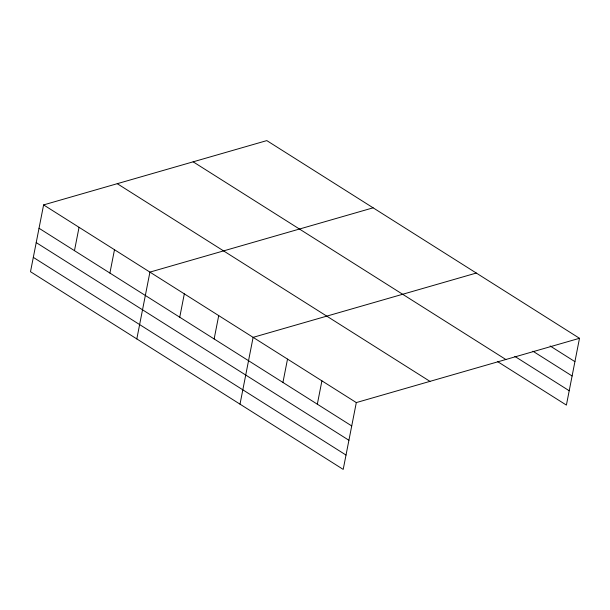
<?xml version="1.0" encoding="UTF-8"?>
<svg xmlns="http://www.w3.org/2000/svg" width="610" height="610" viewBox="0 0 610 610"><rect width="100%" height="100%" fill="white"/><g stroke="black" fill="none" stroke-linecap="round" stroke-linejoin="round"><path stroke-width="0.91" d="M579.5 338.291L266.799 140.605L43.607 204.907L30.5 271.709L343.201 469.395L356.309 402.585L579.5 338.291L566.393 405.093L497.6 361.608M74.466 250.664L79.048 227.309M109.907 273.066L114.489 249.711M136.815 338.924L149.923 272.113L373.114 207.819M179.744 317.215L184.319 293.86M214.14 338.962L218.715 315.606M240.012 404.155L253.119 337.353L476.311 273.051M282.933 382.447L287.516 359.099M317.33 404.194L321.912 380.838M550.121 345.962L574.917 361.638M532.911 351.2L572.104 375.981M514.809 356.37L569.206 390.751M193.149 161.825L505.85 359.503M117.257 183.686L429.958 381.364M43.607 204.907L356.309 402.585M39.025 228.254L351.726 425.94M36.211 242.597L348.912 440.275M33.314 257.374L346.015 455.052"/></g></svg>
